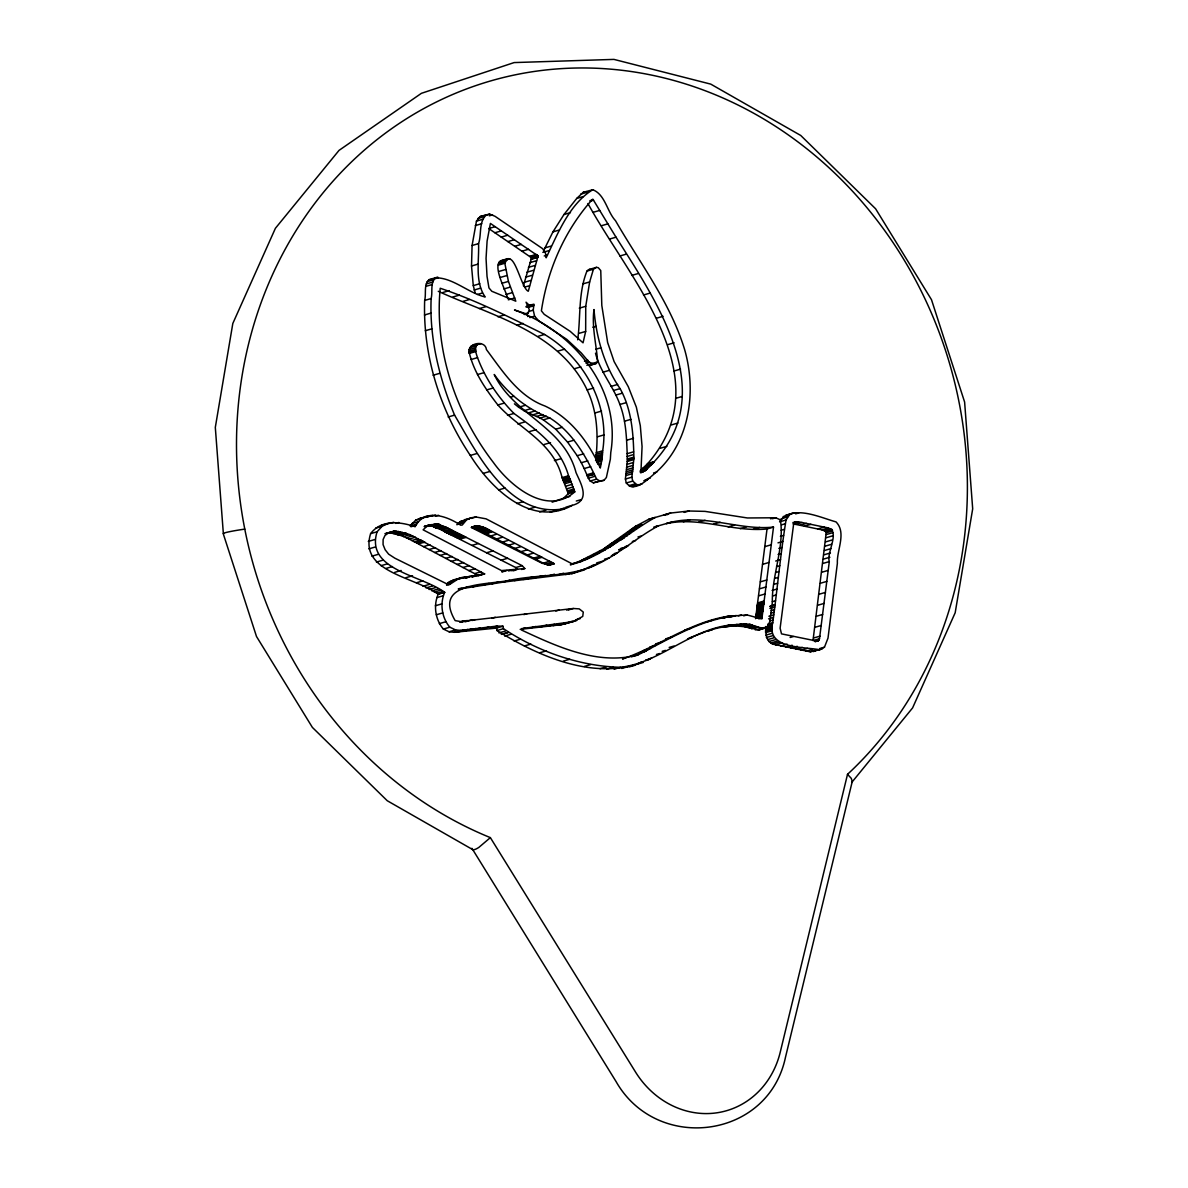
<?xml version="1.0" encoding="UTF-8"?>
<svg xmlns="http://www.w3.org/2000/svg" width="1188" height="1188" viewBox="0 0 1188 1188"><rect width="100%" height="100%" fill="white"/><g stroke="black" fill="none" stroke-linecap="round" stroke-linejoin="round"><path stroke-width="1.5" d="M507.736 298.485C506.727 291.951 488.699 259.816 504.068 260.929M504.826 263.261C513.706 245.441 520.893 288.417 528.289 291.238L538.075 255.955L490.406 223.433L487.095 241.119L486.055 258.42L487.021 276.344L488.966 287.927L491.802 291.268L515.8 301.188L508.434 281.408L504.826 263.261L498.351 265.117M577.695 339.827C580.754 317.033 578.14 293.065 586.961 271.057L589.961 269.201M585.669 331.452L585.743 306.311L589.649 281.942L593.436 269.201L596.421 267.345L598.277 267.686L600.757 270.582L601.811 305.479L607.662 342.604L614.122 361.598L628.289 386.709L636.352 407.172L640.302 425.66L642.069 446.54L640.911 472.794L645.648 470.403L654.217 461.687C719.26 391.981 656.563 301.351 616.023 237.184C608.286 224.606 600.653 211.954 592.975 199.346C592.545 198.782 592.07 200.015 591.654 200.237C564.27 231.2 547.505 270.136 541.386 310.84L544.223 314.345L570.21 331.348L583.041 342.842L585.669 331.452L579.195 333.308M552.153 502.182L563.468 498.247L568.324 493.703L562.087 477.621C553.549 442.307 519.824 429.462 497.846 404.945C485.61 389.159 473.641 371.903 469.156 352.168C467.404 343.035 485.343 339.575 486.412 349.539C502.628 371.22 518.324 396.257 544.876 405.969C570.745 417.953 588.862 442.456 600.296 468.042C601.47 462.34 602.524 456.623 602.672 450.801C610.023 404.559 584.021 357.989 544.564 334.467C510.513 317.686 476.18 300.326 440.213 288.253C434.229 350.415 455.687 413.513 493.495 462.622C510.513 486.308 547.089 516.453 574.799 491.832L568.547 475.764C560.469 447.134 536.694 429.878 513.944 413.454C498.292 397.505 485.328 378.675 477.546 357.647C476.076 353.608 473.151 345.589 479.135 343.584M792.099 513.35L789.56 514.76L786.055 519.988L779.58 521.859C792.144 503.89 819.156 517.211 836.01 521.888C846.792 532.848 836.634 550.044 837.377 563.275L828.006 638.119L824.472 647.163L819.75 649.732L810.171 651.796L772.497 644.074L768.992 641.505L766.527 637.481L765.8 626.522M819.75 649.732C803.192 646.628 765.829 649.064 772.735 622.661C777.442 588.476 780.471 554.009 786.055 519.988M475.289 293.273L473.284 285.61L471.517 265.993L472.082 245.485L476.462 221.102L480.204 216.528L489.694 214.122L494.995 216.275L542.53 248.604L545.292 252.183L546.153 257.796C557.796 233.576 569.394 203.98 592.767 189.738C605.167 194.446 607.009 211.627 615.518 220.701C639.783 262.934 670.344 302.524 684.659 349.673C697.014 392.753 689.456 444.876 653.519 474.502C646.807 480.101 634.333 492.857 626.284 482.981L625.393 479.031L627.442 460.335C626.625 441.639 626.759 422.379 619.884 404.469C613.513 386.471 600.118 371.963 595.5 353.163M640.094 484.763L636.813 484.645L632.744 481.11L631.868 477.175L633.902 458.479C633.427 434.778 632.031 409.89 620.077 388.61C604.098 365.295 596.302 337.526 593.985 309.563C591.594 327.116 596.539 344.802 597.623 361.924L596.257 363.424L589.322 365.473M594.178 364.077L589.025 362.073L581.229 352.895L566.81 339.397L538.758 320.879L534.615 316.216L533.249 310.172L533.917 304.173L529.462 305.464L526.046 302.198L529.388 309.979L528.259 312.919L526.551 313.974L514.493 309.994C572.705 330.68 621.398 387.927 610.781 452.45L610.35 459.207L606.37 477.517L603.964 480.323L599.806 480.947L596.643 479.135C585.625 455.821 572.438 432.12 549.821 417.968C527.427 409.251 508.241 394.119 494.208 374.487C513.944 415.458 563.914 426.329 576.032 472.601C580.977 483.887 591.015 500.46 572.289 505.331C531.259 527.992 490.659 488.223 470.314 455.435C439.902 409.964 422.72 355.301 424.665 300.43C426.433 293.822 423.492 284.957 428.957 279.715L433.561 279.135M564.671 508.598C509.593 519.379 477.249 453.682 454.588 415.132C439.293 378.348 429.417 338.625 431.14 298.559C432.907 291.951 429.967 283.086 435.417 277.844C452.717 277.428 468.369 293.005 485.179 296.985C474.636 281.749 479.254 261.048 478.556 243.629C481.779 234.526 478.437 221.443 486.679 214.672M523.403 285.848L531.6 257.826L488.714 228.542L495.188 226.67M602.227 457.558L595.767 459.429C598.396 435.877 597.579 411.746 587.124 389.916C559.518 331.764 491.966 315.815 438.268 291.312M755.568 618.681L767.032 528.972L773.507 527.101L761.864 618.933L746.91 614.924L726.596 616.513C688.981 622.854 657.944 646.792 622.779 658.909M819.482 638.728L818.354 640.748L816.498 641.03L781.511 633.872L780.115 628.214L793.673 523.67L795.084 521.844L798.351 521.755L828.259 527.947C840.406 531.734 826.239 553.192 829.313 561.597L819.482 638.728L813.008 640.584L826.195 532.759L825.259 531.125L821.784 529.803L793.109 523.863M763.483 604.811L757.023 606.667L763.513 604.588M647.282 468.384L640.822 470.24L647.742 463.543C722.215 378.259 629.892 280.16 587.941 203.519M502.955 626.225L496.495 628.081L454.276 632.298L449.079 631.778L443.362 629.061C435.328 619.72 433.219 605.524 438.209 594.223L444.683 592.366C439.694 603.653 441.788 617.849 449.836 627.205L455.553 629.907L460.736 630.427L497.401 626.046L502.955 626.225L503.46 628.675C537.407 651.276 579.417 666.32 620.626 667.3C659.399 662.666 688.981 630.62 728.229 625.319L746.123 623.759L761.746 628.051L767.418 627.012L769.883 621.265L772.319 602.45C771.784 575.348 784.674 546.45 780.368 519.854L775.734 517.775L747.415 517.968L705.019 511.375L688.951 511.003L670.611 513.038L648.648 519.334L635.387 526.373L603.771 548.841L580.219 560.988L570.329 564.79C602.554 556.801 627.041 533.338 655.123 517.463L648.648 519.334M847.519 774.324L780.264 1052.108A88.788 80.309 73.9 0 1 716.201 1112.904A88.788 80.309 73.9 0 1 635.476 1071.962L490.362 837.629A400.653 362.355 73.9 0 1 278.616 261.835A400.653 362.355 73.9 0 1 825.823 164.85A400.653 362.355 73.9 0 1 847.519 774.324L851.291 778.363L852.256 781.496L785.461 1057.35C768.22 1139.233 656.726 1153.117 616.067 1081.57L471.933 848.306M438.209 594.223C415.251 576.893 358.672 572.156 370.611 533.65C381.259 519.349 400.43 521.651 415.117 526.744C424.665 507.855 447.237 516.231 460.647 525.2L462.236 525.051L466.646 519.78L471.072 517.805L475.943 516.988L486.085 518.844L571.992 563.765L581.897 561.285M444.683 592.366C421.71 575.022 365.147 570.285 377.071 531.779L382.12 526.269L388.194 523.418M543.51 250.876L552.955 231.868L563.988 214.508L576.729 198.441L583.145 192.367L592.767 189.738M426.254 516.349L415.696 520.121L410.098 525.957L416.557 524.101M471.072 517.805L460.172 521.651L456.801 524.695L463.261 522.824M591.164 363.78L589.783 365.28L596.257 363.424M490.362 837.629L478.823 847.43A20.419 4.633 -45.7 0 1 472.245 849.331L387.243 800.727L312.385 727.412L256.504 636.501L223.389 534.169M521.562 628.63L573.24 621.621L582.744 616.424L583.278 612.058L579.239 608.88L573.388 608.494L460.513 621.517L455.167 620.626C432.18 581.541 487.303 585.253 509.756 580.249C536.412 574.71 564.909 576.848 590.406 567.255C615.592 557.365 635.075 538.283 658.598 525.735L653.756 527.13M449.821 584.348L459.414 578.17L484.63 573.908L409.964 534.674L406.014 533.367L399.584 535.239L406.044 533.382L394.654 531.14L388.758 532.773L384.986 535.476L383.115 539.515L383.071 544.609L385.15 549.762L388.639 554.157L394.876 558.197L448.247 584.57L449.821 584.348L446.599 585.268M524.799 627.695L521.324 629.937C557.246 646.688 597.787 665.577 637.986 654.915C662.162 642.53 685.714 628.615 711.835 620.478M462.132 577.398L447.564 582.803L454.039 580.947M428.051 525.215L423.106 529.818L501.47 570.582L524.799 568.547L522.215 565.681L446.346 527.338L437.036 524.042L424.829 526.136M572.705 621.057L561.3 624.71L520.166 629.358M641.268 662.072L636.902 664.255L643.376 662.399M707.543 631.14C723.982 624.918 741.921 624.368 758.345 630.086L767.418 627.012M633.62 486.635L635.803 485.64M582.491 569.765L571.77 573.67L503.281 582.12L458.538 589.144M558.212 510.469L564.3 507.855M689.248 638.015L705.776 631.63M813.29 651.588L815.889 650.668M496.495 628.081L496.985 630.546C536.664 655.078 588.045 678.17 635.387 664.79M627.442 460.335L633.887 458.42M399.554 535.239L406.014 533.367C399.673 538.016 393.525 531.63 386.932 533.189M489.694 214.122L480.204 216.528M477.873 218.473L484.333 216.617M489.322 215.83L492.56 214.894M476.462 221.102L482.937 219.231M580.694 194.149L587.154 192.293M475.259 225.601L481.719 223.73M576.729 198.441L583.204 196.569M590.005 200.668L593.243 199.733M590.302 201.128L593.525 200.193M494.876 232.759L501.336 230.888M563.988 214.508L570.463 212.637M472.082 245.485L478.556 243.629M501.247 237.095L507.721 235.224M593.228 212.281L599.702 210.424M507.885 241.58L514.359 239.724M552.955 231.868L559.429 229.997M514.82 246.258L521.294 244.401M601.395 225.735L607.87 223.864M522.096 251.143L528.571 249.287M471.517 265.993L477.977 264.137M428.957 279.715L437.763 277.056M435.179 278.675L438.417 277.74M427.131 281.66L433.605 279.789M544.817 247.906L551.277 246.05M500.727 260.751L508.033 258.642M500 261.182L508.895 258.598M499.376 261.761L509.741 258.732M498.886 262.474L505.346 260.603M426.269 283.947L432.744 282.076M498.544 263.276L505.004 261.419M498.351 264.167L504.826 262.31M529.774 256.281L536.234 254.41M542.857 252.361L549.331 250.505M425.883 286.353L432.358 284.496M530.323 256.667L536.798 254.796M530.769 256.994L537.228 255.123M531.095 257.261L537.555 255.405M531.318 257.484L537.941 255.776M531.6 257.826L538.075 255.955L531.585 258.063M531.541 258.286L538.016 256.415M531.481 258.553L537.956 256.697M531.392 258.895L537.852 257.039M531.244 259.311L537.719 257.44M544.238 255.969L547.46 255.034M609.548 239.055L616.023 237.184M499.168 271.369L505.643 269.498M530.026 262.593L536.501 260.721M528.408 267.345L534.882 265.488M442.782 292.515L449.257 290.644M500.386 277.413L506.86 275.557M473.284 285.61L479.744 283.739M424.665 300.43L431.14 298.559M526.923 272.201L533.382 270.344M474.086 290.021L480.561 288.149M452.94 296.985L459.4 295.114M501.96 283.279L508.434 281.408M525.527 277.19L532.001 275.319M477.517 294.446L482.358 293.05M524.235 282.313L530.694 280.442M503.846 288.951L510.305 287.095M619.913 255.984L626.373 254.113M462.993 301.396L469.468 299.524M424.458 314.998L430.917 313.127M524.621 287.14L529.462 285.744M588.253 269.75L596.421 267.345M586.961 271.057L593.436 269.201M505.969 294.461L512.444 292.604M508.316 299.822L514.79 297.965M479.343 308.553L485.803 306.682M583.174 283.813L589.649 281.942M425.304 330.709L431.779 328.853M631.734 275.408L638.208 273.537M528.883 305.524L532.12 304.588M526.225 306.4L532.298 304.648M528.17 306.266L533.026 304.871M526.076 307.068L532.135 305.405M527.309 306.86L533.783 304.989M528.794 307.217L533.65 305.821M497.98 316.81L504.454 314.954M528.393 311.568L533.249 310.172M525.022 313.84L528.259 312.919M524.235 314.493L527.457 313.573M529.759 317.612L534.615 316.216M516.617 325.304L523.076 323.433M579.284 308.167L585.743 306.311M643.495 294.995L649.97 293.124M471.087 346.109L477.561 344.238M476.136 344.966L480.991 343.57M469.691 347.639L476.165 345.782M469.097 349.554L475.556 347.683M469.097 351.232L475.571 349.361M469.156 352.168L475.631 350.297M469.156 352.791L475.616 350.935M469.23 353.43L475.705 351.559M538.09 336.323L544.564 334.467M471.087 359.519L477.546 357.647M592.812 327.249L596.049 326.329M433.041 375.245L439.515 373.388M656.593 318.191L663.067 316.32M558.137 351.054L564.597 349.183M477.472 374.547L483.932 372.69M595.797 349.227L600.653 347.832M486.62 389.916L493.094 388.045M585.788 363.008L589.025 362.073M592.782 363.32L597.623 361.924M574.353 368.74L580.828 366.869M586.798 365.236L591.639 363.84M667.656 344.668L674.131 342.797M510.588 397.208L513.825 396.272M602.791 372.23L609.266 370.374M448.128 416.988L454.588 415.132M497.846 404.945L504.321 403.088M514.404 403.816L518.621 407.232L525.096 405.375M587.124 389.916L593.599 388.06M507.484 415.325L513.944 413.454M518.621 407.232L524.027 410.677L530.487 408.806M611.167 386.338L617.641 384.466M524.027 410.677L528.408 412.889L534.882 411.018M674.071 370.998L680.546 369.126M613.602 390.466L620.077 388.61M528.408 412.889L532.803 414.82L539.278 412.949M532.803 414.82L536.531 416.424L543.005 414.567M615.933 395.04L622.408 393.169M517.79 423.982L524.264 422.126M536.531 416.424L540.02 418.042L546.48 416.171M540.02 418.042L543.347 419.839L549.821 417.968M619.884 404.469L626.343 402.613M529.625 431.541L536.1 429.67M595.069 412.949L601.544 411.078M543.347 419.839L555.732 429.195L562.191 427.324M470.314 455.435L476.774 453.578M675.838 398.307L682.298 396.436M624.502 421.205L630.976 419.349M544.059 444.505L550.519 442.634M555.732 429.195L567.537 442.07L574.012 440.199M597.549 436.768L604.024 434.897M483.471 473.314L489.946 471.458M671.443 424.903L677.903 423.032M554.395 460.602L560.87 458.731M627.012 440.139L633.486 438.283M567.537 442.07L577.205 455.702L583.679 453.831M596.213 452.673L602.672 450.801M596.034 454.41L602.509 452.554M595.931 456.133L602.405 454.262M595.871 457.543L602.346 455.672M595.841 458.137L602.316 456.281M577.205 455.702L581.318 462.711L587.793 460.855M595.812 458.746L602.286 456.875M595.53 460.647L602.004 458.791M498.604 489.901L505.063 488.03M596.925 461.419L601.781 460.008M627.101 453.697L633.575 451.826M596.718 462.637L601.559 461.241M393.777 522.245L381.719 525.289M375.646 528.125L382.12 526.269M581.318 462.711L584.199 468.547L590.674 466.691M597.92 464.434L601.158 463.498M626.804 456.534L633.263 454.677M395.663 523.418L398.901 522.482M660.409 448.218L666.884 446.346M424.413 517.255L429.269 515.859M425.289 517.166L430.13 515.77M562.087 477.621L568.547 475.764M627.13 459.043L633.605 457.172M415.696 520.121L422.171 518.265M424.547 517.523L431.021 515.651M426.165 517.3L432.625 515.429M370.611 533.65L377.071 531.779M432.269 516.082L435.506 515.161M562.459 478.526L568.933 476.67M562.845 479.417L569.319 477.546M435.357 516.216L438.595 515.28M411.998 523.477L418.458 521.606M627.145 461.508L633.62 459.637M563.231 480.279L569.705 478.422M563.424 480.724L569.898 478.868M563.587 481.11L570.062 479.239M584.199 468.547L586.857 474.74L593.332 472.869M563.765 481.496L570.225 479.625M563.884 481.764L570.359 479.893M385.001 533.664L393.807 531.244M564.003 481.986L570.463 480.115M385.521 533.709L394.654 531.14M564.122 482.209L570.596 480.338M410.929 526.759L415.785 525.363M626.685 464.434L633.159 462.563M390.02 532.981L396.495 531.125M586.857 474.74L587.377 476.046L593.911 474.339M587.377 476.046L593.955 474.458M391.892 533.189L398.366 531.333M564.968 483.679L571.428 481.808M393.807 533.59L400.282 531.719M368.295 541.416L374.755 539.56M587.481 476.314L588.298 478.229L594.757 476.358M626.536 467.255L633.011 465.399M395.767 534.11L402.242 532.239M424.116 526.581L430.576 524.71M432.09 524.532L424.873 526.492L431.912 526.032L439.872 529.195L515.755 567.552L517.478 569.468M397.757 534.704L404.232 532.833M426.344 526.299L434.11 524.264M565.993 486.13L572.453 484.259M398.232 534.838L404.707 532.981M429.15 525.957L435.61 524.086M398.529 534.927L404.989 533.07M398.826 535.016L405.583 533.234M430.561 525.898L437.036 524.042M626.507 469.706L632.966 467.849M647.742 463.543L654.217 461.687M431.912 526.032L438.387 524.16M647.46 463.884L653.935 462.013M432.581 526.18L439.233 524.368M647.208 464.256L653.682 462.384M399.584 535.239L407.128 533.694M432.774 526.239L439.515 524.443M588.298 478.229L590.169 480.991L596.643 479.135M433.16 526.388L439.634 524.517M646.925 464.775L653.4 462.919M433.486 526.67L439.946 524.814M433.813 526.937L440.288 525.066M566.854 488.788L573.314 486.917M434.169 527.16L440.644 525.289M516.721 503.534L523.18 501.678M626.447 471.695L632.907 469.824M645.901 466.082L652.375 464.226M434.556 527.338L441.208 525.556M400.653 535.55L403.489 536.531L409.964 534.674M644.46 467.211L650.935 465.354M435.15 527.606L441.624 525.735M435.58 527.784L442.292 526.032M435.996 527.962L442.664 526.165M642.47 468.473L649.212 466.439M436.382 528.081L443.05 526.269M590.169 480.991L593.347 482.818L599.806 480.947M641.787 469.022L648.603 466.839M460.172 521.651L466.646 519.78M471.087 518.399L475.943 516.988M626.269 473.552L632.729 471.681M641.461 469.379L647.935 467.508M567.463 490.867L573.923 488.996M603.964 480.323L593.347 482.818M641.253 469.661L647.712 467.79M437.941 528.467L444.416 526.611M403.489 536.531L406.281 537.719L412.756 535.847M368.829 548.856L375.304 546.985M458.152 523.136L464.612 521.265M640.347 470.894L646.925 468.874M640.124 471.235L646.703 469.186M439.872 529.195L446.346 527.338M567.879 492.278L574.353 490.406M625.824 475.571L632.298 473.715M641.475 471.191L646.317 469.795M640.792 471.799L645.648 470.403M641.416 471.933L644.653 470.997M406.281 537.719L409.073 539.055L415.533 537.184M640.302 472.527L643.525 471.606M441.802 530.145L448.277 528.289M568.324 493.703L574.799 491.832M443.763 531.244L450.237 529.388M409.073 539.055L411.865 540.495L418.339 538.639M625.393 479.031L631.868 477.175M444.951 531.942L451.425 530.071M445.351 532.165L451.826 530.308M563.468 498.247L569.943 496.391M445.752 532.402L452.212 530.531M446.139 532.625L452.613 530.754M411.865 540.495L414.478 541.906L420.953 540.035M528.348 509.103L534.823 507.231M653.549 472.987L656.786 472.052M446.955 533.085L453.43 531.229M414.478 541.906L421.77 540.481M415.295 542.337L422.586 540.911M471.725 526.997L478.096 525.898L484.853 527.71L554.321 563.721L549.465 565.117M448.633 533.961L455.093 532.09M472.735 526.863L475.972 525.928M371.889 556.162L378.363 554.306M416.127 542.782L423.418 541.357M472.171 527.279L477.027 525.883M626.284 482.981L632.744 481.11M474.962 526.061L471.205 527.487L478.096 525.898M416.943 543.228L424.25 541.802M479.209 526.017L472.735 527.873L479.863 530.308L545.322 564.255L551.796 562.384M450.297 534.763L456.771 532.892M417.79 543.659L425.081 542.233M474.131 528.111L480.591 526.254M475.527 528.482L482.001 526.611M647.089 478.898L650.311 477.962M451.96 535.506L458.42 533.635M645.069 480.115L648.306 479.18M643.792 480.798L647.014 479.863M476.952 528.957L483.412 527.101M453.593 536.219L460.053 534.362M576.299 501.024L581.155 499.613M628.764 485.699L635.224 483.828M478.393 529.566L484.853 527.71M539.545 511.969L546.005 510.112M455.167 536.917L461.627 535.046M630.338 486.501L636.813 484.645M418.621 544.104L423.448 546.599L429.922 544.743M479.863 530.308L486.338 528.437M631.838 486.813L642.263 483.768M456.697 537.615L463.157 535.758M481.378 531.17L487.837 529.313M458.182 538.342L464.642 536.486M565.815 507.202L572.289 505.331M376.403 562.058L382.878 560.187M550.267 512.162L556.741 510.291M482.937 532.179L489.397 530.308M459.622 539.129L466.305 537.377M484.541 533.323L491 531.452M423.448 546.599L429.046 549.524L435.521 547.668M484.749 533.471L491.357 531.704M484.956 533.62L491.639 531.882M485.253 533.783L491.713 531.927M380.992 565.696L387.451 563.84M489.842 536.189L496.317 534.318M429.046 549.524L434.63 552.465L441.104 550.608M385.981 568.428L392.441 566.557M471.992 545.366L478.467 543.51M495.648 539.189L502.123 537.332M434.63 552.465L440.199 555.42L446.658 553.549M394.698 572.349L401.173 570.492M440.199 555.42L445.708 558.345L452.183 556.489M501.648 542.277L508.108 540.421M445.708 558.345L451.336 561.345L457.796 559.474M507.811 545.426L514.27 543.569M486.605 552.747L493.065 550.89M406.088 577.65L412.548 575.779M451.336 561.345L457.098 564.404L463.572 562.548M514.107 548.618L520.567 546.747M457.098 564.404L462.919 567.493L469.394 565.622M520.507 551.811L526.982 549.94M416.424 582.759L422.898 580.902M501.202 560.157L507.662 558.286M462.919 567.493L468.77 570.567L475.23 568.696M670.611 513.038L664.137 514.909L667.819 514.508M526.982 555.004L533.457 553.133M422.973 586.263L429.432 584.392M635.387 526.373L641.862 524.502M684.11 512.399L688.951 511.003M468.77 570.567L474.636 573.611L481.095 571.755M426.017 587.926L432.491 586.055M632.239 528.645L638.699 526.774M450.237 581.214L456.712 579.343M452.94 580.026L464.835 577.041M462.384 578.17L467.24 576.774M464.775 577.843L469.631 576.447M533.516 558.152L539.976 556.296M472.022 576.076L465.562 577.932L467.983 577.516M629.685 530.62L636.159 528.764M471.22 576.581L474.443 575.66M472.052 576.611L476.908 575.215M479.997 574.665L472.007 576.789L475.066 576.254M429.061 589.486L435.536 587.615M446.525 584.362L451.381 582.966M476.685 575.794L481.526 574.398M478.229 575.541L483.071 574.146M627.205 532.625L633.679 530.754M484.63 573.908L478.155 575.764L474.636 573.611M535.58 559.162L542.055 557.291M624.027 535.179L630.501 533.323M431.808 590.852L438.283 588.996M773.507 527.101C737.54 530.754 701.945 512.236 666.379 523.611C700.252 516.335 733.115 532.402 767.032 528.972M501.781 571.68L505.004 570.745M515.755 567.552L522.215 565.681M620.819 537.629L627.279 535.758M502.138 571.918L506.979 570.522M434.214 592.07L440.689 590.213M508.613 570.968L511.85 570.032M617.522 539.857L623.997 537.986M511.196 570.73L514.434 569.794M616.899 540.273L623.611 538.223M616.156 540.763L622.631 538.892M615.236 541.253L621.695 539.397M513.097 570.849L516.335 569.913M613.706 541.966L620.7 539.872M683.352 521.77L689.827 519.899M436.545 593.317L443.02 591.446M611.627 543.094L618.102 541.223M543.198 563.142L549.658 561.271M521.577 569.483L524.799 568.547M609.489 544.535L615.963 542.678M437.882 594.059L444.52 592.277M637.971 536.961L641.208 536.04M458.301 588.906L461.538 587.986M607.499 546.079L613.958 544.208M462.013 588.446L468.488 586.575M606.177 547.119L612.637 545.262M604.974 548.024L611.449 546.168M546.955 565.087L553.445 563.261M548.099 564.998L554.321 563.721M603.771 548.841L610.246 546.97M472.661 586.902L479.135 585.031M549.257 564.894L552.494 563.958M436.857 597.609L443.332 595.752M698.633 522.141L705.108 520.285M632.328 541.52L635.565 540.585M598.693 551.781L605.152 549.91M482.551 585.342L489.025 583.471M491.995 583.798L498.47 581.927M592.753 554.87L599.227 552.999M586.798 557.796L593.258 555.925M625.289 546.584L628.526 545.648M503.281 582.12L509.756 580.249M584.169 559.058L590.629 557.202M620.463 548.574L626.937 546.703M582.194 560.023L588.654 558.152M620.715 548.856L625.571 547.445M618.874 549.717L624.249 548.084M580.219 560.988L586.679 559.132M619.022 550.059L622.26 549.123M514.582 580.59L521.042 578.719M713.646 524.116L720.121 522.245M523.032 579.492L529.492 577.635M524.264 579.343L530.739 577.472M525.898 579.135L532.358 577.264M614.33 553.578L617.552 552.643M527.279 578.942L533.754 577.086M435.343 605.761L441.817 603.905M530.813 578.467L537.273 576.611M612.889 554.662L616.126 553.727M534.318 577.962L540.792 576.106M611.36 555.687L614.597 554.751M538.981 577.294L545.455 575.423M604.395 559.251L609.251 557.855M548.024 576.046L554.499 574.175M596.643 562.919L603.103 561.063M557.157 575.066L563.632 573.195M592.129 565.458L596.985 564.062M589.456 566.75L594.312 565.354M728.125 526.893L734.6 525.022M587.511 567.701L592.366 566.305M583.947 569.126L590.406 567.255M565.666 574.576L572.126 572.72M571.77 573.67L584.615 569.839M436.308 614.76L442.768 612.904M770.537 518.785L773.774 517.849M772.497 518.711L775.734 517.775M740.243 528.675L746.717 526.804M795.203 512.741L785.639 515.206M783.085 516.617L789.56 514.76M795.618 513.855L798.856 512.934M781.065 518.829L787.54 516.973M753.251 529.254L759.726 527.398M781.853 524.754L785.075 523.819M439.337 623.626L445.797 621.755M792.931 522.572L796.168 521.636M793.495 523.151L798.351 521.755M795.589 524.354L802.063 522.497M459.608 622.096L463.855 620.968M460.885 622.052L465.741 620.656M462.355 621.888L467.196 620.492M781.14 530.249L784.377 529.313M465.013 621.859L471.488 620.002M799.984 525.274L806.459 523.403M471.978 620.507L475.215 619.572M443.362 629.061L449.836 627.205M804.41 526.195L810.884 524.324M492.04 618.22L495.277 617.3M449.079 631.778L455.553 629.907M780.397 536.323L783.635 535.387M454.276 632.298L460.736 630.427M456.073 632.164L462.548 630.293M457.736 631.897L465.458 629.789M459.741 631.511L467.79 629.417M817.686 528.957L824.16 527.086M465.087 630.858L471.547 628.987M469.364 630.368L475.824 628.511M523.834 614.612L527.071 613.691M473.611 629.892L480.086 628.021M821.784 529.803L828.259 527.947M764.745 546.658L771.22 544.802M778.006 542.842L782.862 541.446M482.254 628.898L488.714 627.041M824.13 530.516L830.605 528.645M825.259 531.125L831.734 529.254M490.926 627.917L497.401 626.046M825.705 531.541L832.179 529.685M825.942 531.912L832.402 530.056M826.195 532.759L832.654 530.902M555.776 611.018L559.013 610.083M826.328 534.541L832.788 532.669M778.853 548.44L782.09 547.519M566.646 610.097L571.502 608.702M496.985 630.546L503.46 628.675M568.532 609.889L573.388 608.494M826.061 537.748L832.536 535.877M498.915 632.922L505.375 631.066M501.306 634.273L507.959 632.476M778.081 554.514L781.318 553.578M501.648 634.407L508.108 632.551M825.571 541.891L832.045 540.02M529.343 628.318L535.818 626.447M504.648 636.085L511.122 634.214M540.288 627.086L546.747 625.215M825.036 546.183L831.511 544.312M547.98 626.225L554.454 624.353M762.518 564.359L768.992 562.488M775.705 561.033L780.546 559.637M553.252 625.631L559.726 623.759M575.527 619.928L580.383 618.532M558.523 625.037L564.998 623.165M560.914 624.754L569.705 622.467M563.454 624.294L576.789 620.492M824.502 550.49L830.961 548.618M514.107 641.03L520.567 639.174M776.551 566.631L779.788 565.711M823.952 554.811L830.412 552.94M775.838 572.482L779.076 571.547M823.388 559.132L829.863 557.261M524.413 645.96L530.888 644.089M822.839 563.468L829.313 561.597M760.335 581.853L766.809 579.996M775.125 578.318L778.363 577.383M774.413 584.169L777.65 583.234M759.459 588.847L765.933 586.976M540.005 652.687L546.48 650.831M821.74 572.26L828.214 570.389M772.096 590.481L776.952 589.07M758.597 595.841L765.057 593.97M773.017 595.856L776.239 594.921M820.359 583.263L826.818 581.407M757.706 602.94L764.196 600.965M757.602 603.593L764.077 601.737M757.469 604.306L763.943 602.45M563.261 661.122L569.72 659.266M757.32 605.063L763.795 603.192M757.231 605.494L763.706 603.623M757.157 605.91L763.617 604.039M757.068 606.311L763.542 604.454M772.304 601.692L775.541 600.772M756.934 607.647L763.394 605.776M705.375 622.334L727.383 616.424M721.517 618.235L728.452 616.334M720.136 618.369L729.373 616.245M722.898 618.116L731.303 616.052M756.86 608.657L763.335 606.801M727.739 617.3L732.58 615.904M729.016 617.151L732.254 616.216M684.763 630.056L691.223 628.185M729.714 617.315L736.174 615.458M756.815 609.652L763.29 607.781M770.21 606.103L775.066 604.692L770.166 606.4M738.223 615.859L741.461 614.924M770.136 606.682L775.007 605.108M756.756 610.988L763.231 609.117M743.673 615.859L746.91 614.924M756.652 612.251L763.127 610.38M769.913 608.434L774.769 607.038M818.978 594.282L825.437 592.411M665.711 638.847L672.17 636.976M756.444 613.364L762.919 611.493M755.91 614.552L762.369 612.681M655.672 643.881L662.147 642.025M771.19 610.573L774.428 609.652M755.613 615.933L762.087 614.062M649.806 647.074L656.266 645.203M584.229 666.468L590.688 664.612M707.395 631.17L712.236 629.774M721.755 627.19L728.6 625.289M755.627 617.478L762.087 615.622M722.631 627.101L729.491 625.215M770.849 613.186L774.086 612.251M723.967 626.982L731.392 625.037M644.03 650.326L650.504 648.47M725.957 626.789L732.432 624.918M727.308 626.64L733.783 624.769M728.645 626.477L735.12 624.606M757.187 618.22L762.043 616.824M641.208 651.945L647.668 650.088M730.62 626.225L737.08 624.353M639.99 652.643L646.45 650.772M687.555 638.817L692.411 637.421M638.773 653.341L645.233 651.47M735.194 625.72L741.668 623.863M758.716 618.844L761.954 617.923M768.888 616.245L773.744 614.849M622.527 658.82L625.764 657.885M631.511 656.786L637.986 654.915M739.664 625.631L746.123 623.759M669.186 647.415L674.042 646.02M743.287 626.091L749.747 624.22M768.562 618.859L773.403 617.448M743.688 626.21L750.148 624.353M744.252 626.403L750.727 624.532M817.596 605.301L824.056 603.43M744.594 626.522L751.054 624.65M745.232 626.744L751.692 624.873M600.044 668.725L606.504 666.854M745.871 626.967L752.331 625.096M662.191 651.321L665.429 650.385M746.628 627.234L753.103 625.378M769.839 620.997L773.061 620.062M748.113 627.769L754.573 625.898M656.444 654.454L659.682 653.534M606.86 669.171L613.335 667.314M749.613 628.274L756.073 626.418M767.879 624.056L772.735 622.661M751.514 628.883L757.974 627.026M648.41 659.013L651.648 658.078M767.671 624.858L772.527 623.462M614.151 669.171L620.626 667.3M645.574 660.186L650.43 658.776M645.96 660.409L649.197 659.474M767.418 626.061L772.274 624.665M621.71 668.473L628.17 666.602M755.286 629.922L761.746 628.051M629.284 666.914L635.758 665.042M765.636 627.739L772.096 625.883M758.345 630.086L764.82 628.214M765.518 628.972L771.992 627.101M765.473 630.204L771.933 628.333M816.215 616.305L822.675 614.448M765.458 631.437L771.933 629.581M765.488 632.669L771.962 630.813M765.8 635.135L772.274 633.278M766.527 637.481L773.002 635.625M767.611 639.634L774.071 637.763M814.834 627.323L821.309 625.467M768.992 641.505L775.467 639.634M770.641 643.005L777.115 641.134M790.109 637.481L793.346 636.545M772.497 644.074L778.972 642.203M775.526 644.876L782.001 643.005M780.62 645.99L787.095 644.134M813.513 638.015L819.987 636.159M785.714 647.104L792.173 645.233M790.807 648.188L797.267 646.331M815.74 640.971L818.963 640.035M815.369 641.49L818.606 640.555M815.116 641.683L818.354 640.748M795.901 649.242L802.375 647.371M801.009 650.252L807.469 648.396M806.117 651.217L812.577 649.346M819.631 648.559L824.472 647.163M810.171 651.796L816.646 649.925M817.507 650.192L822.363 648.797M755.642 617.715L762.117 615.859M655.687 526.596L672.839 521.74M583.145 192.367L586.293 191.595M464.612 519.661L469.483 518.859M419.795 518.22L423.671 517.626M458.36 578.898L460.766 578.645M723.819 618.027L724.843 617.923M551.336 564.062L542.292 563.379L471.606 527.65M472.661 345.441L474.517 345.441M527.116 313.543L527.799 316.572M223.344 533.516L215.31 427.398L232.818 323.463L275.408 228.289L339.026 150.386L421.413 93.317L514.122 62.578L613.944 59.4L710.766 84.125L800.757 135.477L875.615 208.791L931.496 299.718L964.611 402.049L972.69 508.82L955.182 612.756L912.592 707.914L851.633 782.58A20.582 6.222 26.1 0 0 852.256 781.496M223.596 533.754A20.998 1.351 -8.2 0 1 244.787 529.12M587.674 360.216L584.437 361.152L587.718 360.291"/></g></svg>
